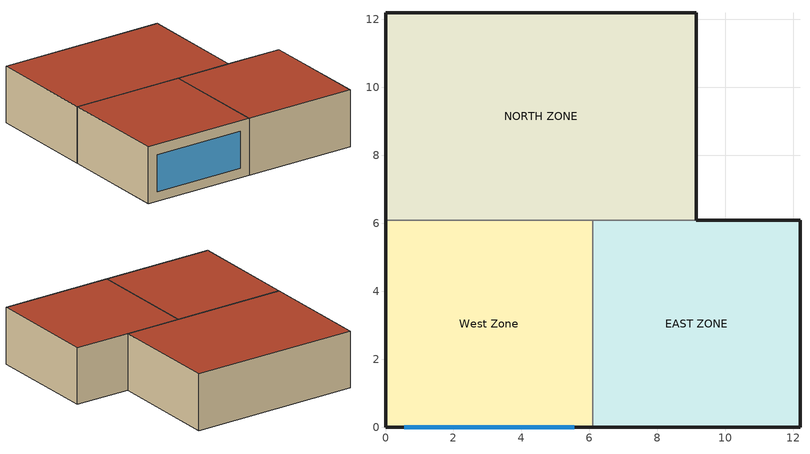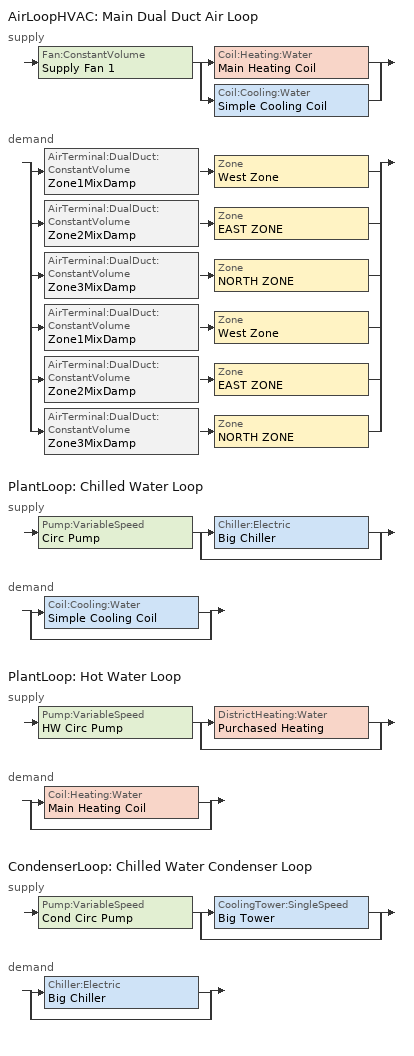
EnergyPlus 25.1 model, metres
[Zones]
West Zone
 floor adiabatic (FLOOR SLAB 8 IN): 0,0 0,6.1 6.1,6.1 6.1,0 z0
 wall outside (EXTWALL80): 0,6.1 0,0 6.1,0 z0:3.05
 wall to NORTH ZONE (PARTITION06): 6.1,6.1 0,6.1 z0:3.05
 wall to EAST ZONE (PARTITION06): 6.1,0 6.1,6.1 z0:3.05
 window (WIN-CON-LIGHT): 0.55,0 5.55,0 z0.5:2.5
 roof outside (ROOF34): 0,6.1 0,0 6.1,0 6.1,6.1 z3.05
EAST ZONE
 floor adiabatic (FLOOR SLAB 8 IN): 6.1,0 6.1,6.1 12.19,6.1 12.19,0 z0
 wall outside (EXTWALL80): 6.1,0 12.19,0 12.19,6.1 9.14,6.1 z0:3.05
 wall to NORTH ZONE (PARTITION06): 9.14,6.1 6.1,6.1 z0:3.05
 roof outside (ROOF34): 6.1,6.1 6.1,0 12.19,0 12.19,6.1 z3.05
NORTH ZONE
 floor adiabatic (FLOOR SLAB 8 IN): 0,6.1 0,12.19 9.14,12.19 9.14,6.1 z0
 wall outside (EXTWALL80): 9.14,6.1 9.14,12.19 0,12.19 0,6.1 z0:3.05
 roof outside (ROOF34): 0,12.19 0,6.1 9.14,6.1 9.14,12.19 z3.05
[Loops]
AirLoopHVAC 'Main Dual Duct Air Loop'
 supply: Fan:ConstantVolume 'Supply Fan 1' > split
  | Coil:Heating:Water 'Main Heating Coil'
  | Coil:Cooling:Water 'Simple Cooling Coil'
 demand: split
  | AirTerminal:DualDuct:ConstantVolume 'Zone1MixDamp' > Zone 'West Zone'
  | AirTerminal:DualDuct:ConstantVolume 'Zone2MixDamp' > Zone 'EAST ZONE'
  | AirTerminal:DualDuct:ConstantVolume 'Zone3MixDamp' > Zone 'NORTH ZONE'
  | AirTerminal:DualDuct:ConstantVolume 'Zone1MixDamp' > Zone 'West Zone'
  | AirTerminal:DualDuct:ConstantVolume 'Zone2MixDamp' > Zone 'EAST ZONE'
  | AirTerminal:DualDuct:ConstantVolume 'Zone3MixDamp' > Zone 'NORTH ZONE'
PlantLoop 'Chilled Water Loop'
 supply: Pump:VariableSpeed 'Circ Pump' > split
  | Chiller:Electric 'Big Chiller'
  | bypass
 demand: split
  | Coil:Cooling:Water 'Simple Cooling Coil'
  | bypass
PlantLoop 'Hot Water Loop'
 supply: Pump:VariableSpeed 'HW Circ Pump' > split
  | DistrictHeating:Water 'Purchased Heating'
  | bypass
 demand: split
  | Coil:Heating:Water 'Main Heating Coil'
  | bypass
CondenserLoop 'Chilled Water Condenser Loop'
 supply: Pump:VariableSpeed 'Cond Circ Pump' > split
  | CoolingTower:SingleSpeed 'Big Tower'
  | bypass
 demand: split
  | Chiller:Electric 'Big Chiller'
  | bypass
[Building]
NONE: North Axis {deg}=0; Terrain=Suburbs; Loads Convergence Tolerance Value {W}=0.04; Temperature Convergence Tolerance Value {deltaC}=0.4; Solar Distribution=FullInteriorAndExterior; Maximum Number of Warmup Days=25; Minimum Number of Warmup Days=6
[Site:Location]
CHICAGO_IL_USA TMY3-725300: Latitude {deg}=41.78; Longitude {deg}=-87.75; Time Zone {hr}=-6; Elevation {m}=190
[SizingPeriod:DesignDay] Day of Month=21; Humidity Condition Type=Wetbulb; Barometric Pressure {Pa}=99063; Rain Indicator=No; Snow Indicator=No; Daylight Saving Time Indicator=No; Solar Model Indicator=ASHRAEClearSky
Name | Month | Day Type | Maximum Dry-Bulb Temperature {C} | Daily Dry-Bulb Temperature Range {deltaC} | Wetbulb or DewPoint at Maximum Dry-Bulb {C} | Wind Speed {m/s} | Wind Direction {deg} | Sky Clearness
CHICAGO_IL_USA Annual Heating 99% Design Conditions DB | 1 | WinterDesignDay | -17.3 | 0 | -17.3 | 4.9 | 270 | 0
CHICAGO_IL_USA Annual Cooling 1% Design Conditions DB/MCWB | 7 | SummerDesignDay | 31.5 | 10.7 | 23 | 5.3 | 230 | 1
[SizingPeriod:WeatherFileConditionType] Use Weather File Daylight Saving Period=No; Use Weather File Rain and Snow Indicators=No
Name | Period Selection | Day of Week for Start Day
Extreme Summer Weather Period for Design | SummerExtreme | SummerDesignDay
Extreme Winter Weather Period for Design | WinterExtreme | WinterDesignDay
[Site:GroundTemperature:BuildingSurface]
20.03, 20.03, 20.13, 20.3, 20.43, 20.52, 20.62, 20.77, 20.78, 20.55, 20.44, 20.2
[Material] Thermal Absorptance=0.9
Name | Roughness | Thickness {m} | Conductivity {W/m-K} | Density {kg/m3} | Specific Heat {J/kg-K} | Solar Absorptance | Visible Absorptance
A1 - 1 IN STUCCO | Smooth | 0.0253898 | 0.691831 | 1858.142 | 836.8 | 0.92 | 0.92
C4 - 4 IN COMMON BRICK | Rough | 0.101498 | 0.726422 | 1922.216 | 836.8 | 0.76 | 0.76
E1 - 3 / 4 IN PLASTER OR GYP BOARD | Smooth | 0.01905 | 0.726422 | 1601.846 | 836.8 | 0.92 | 0.92
C6 - 8 IN CLAY TILE | Smooth | 0.203302 | 0.570761 | 1121.292 | 836.8 | 0.82 | 0.82
C10 - 8 IN HW CONCRETE | MediumRough | 0.203302 | 1.729577 | 2242.585 | 836.8 | 0.65 | 0.65
E2 - 1 / 2 IN SLAG OR STONE | Rough | 0.0127102 | 1.435549 | 881.0155 | 1673.6 | 0.55 | 0.55
E3 - 3 / 8 IN FELT AND MEMBRANE | Rough | 0.00954024 | 0.190253 | 1121.292 | 1673.6 | 0.75 | 0.75
B5 - 1 IN DENSE INSULATION | VeryRough | 0.0253898 | 0.0432394 | 91.30524 | 836.8 | 0.5 | 0.5
C12 - 2 IN HW CONCRETE | MediumRough | 0.0509016 | 1.729577 | 2242.585 | 836.8 | 0.65 | 0.65
[WindowMaterial:Glazing]
WIN-LAY-GLASS-LIGHT: Optical Data Type=SpectralAverage; Thickness {m}=0.003; Solar Transmittance at Normal Incidence=0.9; Front Side Solar Reflectance at Normal Incidence=0.031; Back Side Solar Reflectance at Normal Incidence=0.031; Visible Transmittance at Normal Incidence=0.9; Front Side Visible Reflectance at Normal Incidence=0.05; Back Side Visible Reflectance at Normal Incidence=0.05; Infrared Transmittance at Normal Incidence=0; Front Side Infrared Hemispherical Emissivity=0.84; Back Side Infrared Hemispherical Emissivity=0.84; Conductivity {W/m-K}=0.9
[Construction]
EXTWALL80: A1 - 1 IN STUCCO, C4 - 4 IN COMMON BRICK, E1 - 3 / 4 IN PLASTER OR GYP BOARD
PARTITION06: E1 - 3 / 4 IN PLASTER OR GYP BOARD, C6 - 8 IN CLAY TILE, E1 - 3 / 4 IN PLASTER OR GYP BOARD
FLOOR SLAB 8 IN: C10 - 8 IN HW CONCRETE
ROOF34: E2 - 1 / 2 IN SLAG OR STONE, E3 - 3 / 8 IN FELT AND MEMBRANE, B5 - 1 IN DENSE INSULATION, C12 - 2 IN HW CONCRETE
WIN-CON-LIGHT: WIN-LAY-GLASS-LIGHT
[Zone] Type=1; Multiplier=1; Ceiling Height {m}=autocalculate; Volume {m3}=autocalculate
West Zone; EAST ZONE; NORTH ZONE
[People] Number of People Schedule=Office Occupancy; Number of People Calculation Method=people; Fraction Radiant=0.3; Activity Level Schedule=Activity Sch; Carbon Dioxide Generation Rate {m3/s-W}=3.82E-8; Mean Radiant Temperature Calculation Type=EnclosureAveraged; Work Efficiency Schedule=Work Eff Sch; Clothing Insulation Calculation Method=ClothingInsulationSchedule; Clothing Insulation Schedule=Clothing Sch; Air Velocity Schedule=Air Velo Sch; Thermal Comfort Model 1 Type=FANGER
Name | Zone or ZoneList or Space or SpaceList | Number of People
West Zone | West Zone | 3
EAST ZONE | EAST ZONE | 3
NORTH ZONE | NORTH ZONE | 4
[ElectricEquipment] Schedule=Intermittent; Design Level Calculation Method=EquipmentLevel; Fraction Latent=0; Fraction Radiant=0.3; Fraction Lost=0
Name | Zone or ZoneList or Space or SpaceList | Design Level {W}
West Zone ElecEq 1 | West Zone | 2928.751
EAST ZONE ElecEq 1 | EAST ZONE | 1464.375
NORTH ZONE ElecEq 1 | NORTH ZONE | 2928.751
[Lights] Schedule=Office Lighting; Design Level Calculation Method=LightingLevel; Return Air Fraction=0; Fraction Radiant=0.2; Fraction Visible=0.2; Fraction Replaceable=0
Name | Zone or ZoneList or Space or SpaceList | Lighting Level {W}
EAST ZONE Lights 1 | EAST ZONE | 1464.375
NORTH ZONE Lights 1 | NORTH ZONE | 878.6252
[Sizing:Zone] Zone Cooling Design Supply Air Temperature Input Method=SupplyAirTemperature; Zone Cooling Design Supply Air Temperature {C}=14; Zone Heating Design Supply Air Temperature Input Method=SupplyAirTemperature; Zone Heating Design Supply Air Temperature {C}=59; Zone Cooling Design Supply Air Humidity Ratio {kgWater/kgDryAir}=0.009; Zone Heating Design Supply Air Humidity Ratio {kgWater/kgDryAir}=0.009; Zone Heating Sizing Factor=0; Zone Cooling Sizing Factor=0; Cooling Design Air Flow Method=DesignDay; Cooling Design Air Flow Rate {m3/s}=0; Heating Design Air Flow Method=DesignDay; Heating Design Air Flow Rate {m3/s}=0; Account for Dedicated Outdoor Air System=No; Dedicated Outdoor Air System Control Strategy=NeutralSupplyAir; Dedicated Outdoor Air Low Setpoint Temperature for Design {C}=autosize; Dedicated Outdoor Air High Setpoint Temperature for Design {C}=autosize
Name | Design Specification Outdoor Air Object
West Zone | SZ DSOA West Zone
EAST ZONE | SZ DSOA EAST ZONE
NORTH ZONE | SZ DSOA NORTH ZONE
[DesignSpecification:OutdoorAir] Outdoor Air Method=flow/person; Outdoor Air Flow per Person {m3/s-person}=0.00944; Outdoor Air Flow per Zone Floor Area {m3/s-m2}=0; Outdoor Air Flow per Zone {m3/s}=0
SZ DSOA West Zone; SZ DSOA EAST ZONE; SZ DSOA NORTH ZONE
[Sizing:System]
Main Dual Duct Air Loop: Type of Load to Size On=sensible; Design Outdoor Air Flow Rate {m3/s}=autosize; Central Heating Maximum System Air Flow Ratio=0.3; Preheat Design Temperature {C}=7; Preheat Design Humidity Ratio {kgWater/kgDryAir}=0.008; Precool Design Temperature {C}=11; Precool Design Humidity Ratio {kgWater/kgDryAir}=0.008; Central Cooling Design Supply Air Temperature {C}=13; Central Heating Design Supply Air Temperature {C}=60; Type of Zone Sum to Use=noncoincident; 100% Outdoor Air in Cooling=no; 100% Outdoor Air in Heating=no; Central Cooling Design Supply Air Humidity Ratio {kgWater/kgDryAir}=0.008; Central Heating Design Supply Air Humidity Ratio {kgWater/kgDryAir}=0.008; Cooling Supply Air Flow Rate Method=DesignDay; Cooling Supply Air Flow Rate {m3/s}=0; Heating Supply Air Flow Rate Method=DesignDay; Heating Supply Air Flow Rate {m3/s}=0; Zone Maximum Outdoor Air Fraction=1; Cooling Design Capacity Method=CoolingDesignCapacity; Cooling Design Capacity {W}=autosize; Heating Design Capacity Method=HeatingDesignCapacity; Heating Design Capacity {W}=autosize; Central Cooling Capacity Control Method=VAV
[Sizing:Plant]
Name | Loop Type | Design Loop Exit Temperature {C} | Loop Design Temperature Difference {deltaC}
Hot Water Loop | heating | 80 | 11
Chilled Water Loop | cooling | 6.67 | 6.67
Chilled Water Condenser Loop | condenser | 29.4 | 5.6
[AirLoopHVAC]
Main Dual Duct Air Loop: Design Supply Air Flow Rate {m3/s}=autosize
[AvailabilityManager:Scheduled]
Dual Duct System 1 Schedule: Schedule=FanAndCoilAvailSched
[PlantLoop] Fluid Type=Water; Maximum Loop Flow Rate {m3/s}=autosize; Minimum Loop Flow Rate {m3/s}=0; Plant Loop Volume {m3}=autocalculate; Load Distribution Scheme=SequentialLoad
Name | Plant Equipment Operation Scheme | Maximum Loop Temperature {C} | Minimum Loop Temperature {C}
Chilled Water Loop | CW Loop Operation | 98 | 1
Hot Water Loop | Hot Loop Operation | 100 | 10
[SetpointManager:Scheduled] Control Variable=Temperature
Name | Schedule | Setpoint Node or NodeList
Chilled Water Loop Setpoint Manager | CW Loop Temp Schedule | Chilled Water Loop Setpoint Node List
Big Chiller Setpoint Manager | CW Loop Temp Schedule | Big Chiller Outlet Node
Hot Water Loop Setpoint Manager | HW Loop Temp Schedule | Hot Water Loop Setpoint Node List
Supply Air Temp Manager | Seasonal Reset Supply Air Temp Sch | Supply Air Temp Nodes
Heating Coil Supply Air Temp Manager | Heating Coil Supply Air Temp Sch | Heating Coil Supply Air Temp Nodes
[PlantEquipmentOperationSchemes] Control Scheme 1 Schedule=ON
Name | Control Scheme 1
CW Loop Operation | Central Chiller Only
Hot Loop Operation | Purchased Only
[PlantEquipmentOperation:CoolingLoad] Load Range 1 Lower Limit {W}=0
Name | Load Range 1 Upper Limit {W} | Range 1 Equipment List
Central Chiller Only | 900000 | Cooling Plant
Year Round Tower Operation | 90000000 | All Towers
[PlantEquipmentList]
Cooling Plant: Big Chiller
heating plant: Purchased Heating
[Chiller:Electric]
Big Chiller: Condenser Type=WaterCooled; Nominal Capacity {W}=autosize; Nominal COP {W/W}=2.75; Minimum Part Load Ratio=0; Maximum Part Load Ratio=1; Optimum Part Load Ratio=0.65; Design Condenser Inlet Temperature {C}=29.44; Temperature Rise Coefficient=2.682759; Design Chilled Water Outlet Temperature {C}=6.667; Design Chilled Water Flow Rate {m3/s}=autosize; Design Condenser Fluid Flow Rate {m3/s}=autosize; Coefficient 1 of Capacity Ratio Curve=0.944836; Coefficient 2 of Capacity Ratio Curve=-0.0570088; Coefficient 3 of Capacity Ratio Curve=-0.00185486; Coefficient 1 of Power Ratio Curve=1.907846; Coefficient 2 of Power Ratio Curve=-1.20499; Coefficient 3 of Power Ratio Curve=0.263462; Coefficient 1 of Full Load Ratio Curve=0.03303; Coefficient 2 of Full Load Ratio Curve=0.6852; Coefficient 3 of Full Load Ratio Curve=0.2818; Chilled Water Outlet Temperature Lower Limit {C}=5; Chiller Flow Mode=LeavingSetpointModulated
[Pump:VariableSpeed] Design Maximum Flow Rate {m3/s}=autosize; Design Pump Head {Pa}=300000; Design Power Consumption {W}=autosize; Motor Efficiency=0.9; Fraction of Motor Inefficiencies to Fluid Stream=0; Coefficient 1 of the Part Load Performance Curve=0; Coefficient 2 of the Part Load Performance Curve=1; Coefficient 3 of the Part Load Performance Curve=0; Coefficient 4 of the Part Load Performance Curve=0; Design Minimum Flow Rate {m3/s}=0; Pump Control Type=INTERMITTENT
Name | Pump Flow Rate Schedule
Circ Pump; Cond Circ Pump | CoolingPumpAvailSched
HW Circ Pump
[CondenserLoop]
Chilled Water Condenser Loop: Fluid Type=Water; Condenser Equipment Operation Scheme=Tower Loop Operation; Maximum Loop Temperature {C}=80; Minimum Loop Temperature {C}=10; Maximum Loop Flow Rate {m3/s}=autosize; Minimum Loop Flow Rate {m3/s}=0; Condenser Loop Volume {m3}=autocalculate; Load Distribution Scheme=SequentialLoad
[SetpointManager:FollowOutdoorAirTemperature]
MyCondenserControl: Control Variable=Temperature; Reference Temperature Type=OutdoorAirWetBulb; Offset Temperature Difference {deltaC}=0; Maximum Setpoint Temperature {C}=80; Minimum Setpoint Temperature {C}=10; Setpoint Node or NodeList=Condenser Supply Outlet Node
[CondenserEquipmentOperationSchemes]
Tower Loop Operation: Control Scheme 1=Year Round Tower Operation; Control Scheme 1 Schedule=ON
[CondenserEquipmentList]
All Towers: Big Tower
[CoolingTower:SingleSpeed]
Big Tower: Design Water Flow Rate {m3/s}=autosize; Design Air Flow Rate {m3/s}=autosize; Design Fan Power {W}=autosize; Design U-Factor Times Area Value {W/K}=autosize; Free Convection Regime Air Flow Rate {m3/s}=0; Free Convection Regime U-Factor Times Area Value {W/K}=0
[PlantEquipmentOperation:HeatingLoad]
Purchased Only: Load Range 1 Lower Limit {W}=0; Load Range 1 Upper Limit {W}=1000000; Range 1 Equipment List=heating plant
[DistrictHeating:Water]
Purchased Heating: Nominal Capacity {W}=1000000
[ZoneControl:Thermostat] Control Type Schedule=Zone Control Type Sched; Control 1=Heating Cooling Setpoint Sched
Name | Zone or ZoneList
Zone 1 Thermostat | West Zone
Zone 2 Thermostat | EAST ZONE
Zone 3 Thermostat | NORTH ZONE
[ThermostatSetpoint:SingleHeatingOrCooling]
Heating Cooling Setpoint Sched: Setpoint Temperature Schedule=Heating Cooling Setpoints
[Zone equipment]
West Zone: Zone1MixDamp
EAST ZONE: Zone2MixDamp
NORTH ZONE: Zone3MixDamp
[AirTerminal:DualDuct:ConstantVolume] Availability Schedule=FanAndCoilAvailSched; Maximum Air Flow Rate {m3/s}=autosize
Zone1MixDamp; Zone2MixDamp; Zone3MixDamp
[Fan:ConstantVolume]
Supply Fan 1: Availability Schedule=FanAndCoilAvailSched; Fan Total Efficiency=0.7; Pressure Rise {Pa}=600; Maximum Flow Rate {m3/s}=autosize; Motor Efficiency=0.9; Motor In Airstream Fraction=1
[Coil:Cooling:Water]
Simple Cooling Coil: Availability Schedule=CoolingCoilAvailSched; Design Water Flow Rate {m3/s}=autosize; Design Air Flow Rate {m3/s}=autosize; Design Inlet Water Temperature {C}=autosize; Design Inlet Air Temperature {C}=autosize; Design Outlet Air Temperature {C}=autosize; Design Inlet Air Humidity Ratio {kgWater/kgDryAir}=autosize; Design Outlet Air Humidity Ratio {kgWater/kgDryAir}=autosize; Type of Analysis=SimpleAnalysis; Heat Exchanger Configuration=CrossFlow
[Coil:Heating:Water]
Main Heating Coil: Availability Schedule=FanAndCoilAvailSched; U-Factor Times Area Value {W/K}=autosize; Maximum Water Flow Rate {m3/s}=autosize; Performance Input Method=UFactorTimesAreaAndDesignWaterFlowRate; Rated Capacity {W}=autosize; Rated Inlet Water Temperature {C}=82.2; Rated Inlet Air Temperature {C}=16.6; Rated Outlet Water Temperature {C}=71.1; Rated Outlet Air Temperature {C}=32.2
[Controller:WaterCoil] Control Variable=Temperature; Actuator Variable=FLOW; Maximum Actuated Flow {m3/s}=autosize; Minimum Actuated Flow {m3/s}=0
Name | Action | Controller Convergence Tolerance {deltaC}
Main Cooling Coil Controller | Reverse | 0.001
Main Heating Coil Controller | Normal | 0.01
[Schedule:Compact]
Activity Sch: Through: 12/31, For: Alldays, Until: 24:00, 131.8
Work Eff Sch: Through: 12/31, For: Alldays, Until: 24:00, 0
Clothing Sch; ON: Through: 12/31, For: Alldays, Until: 24:00, 1
Air Velo Sch: Through: 12/31, For: Alldays, Until: 24:00, 0.137
Office Occupancy: Through: 12/31, For: Weekdays, Until: 6:00, 0, Until: 7:00, 0.1, Until: 8:00, 0.5, Until: 12:00, 1, Until: 13:00, 0.5, Until: 16:00, 1, Until: 17:00, 0.5, Until: 18:00, 0.1, Until: 24:00, 0, For: Weekends Holidays CustomDay1 CustomDay2, Until: 24:00, 0, For: SummerDesignDay, Until: 24:00, 1, For: WinterDesignDay, Until: 24:00, 0.05
Intermittent: Through: 12/31, For: Weekdays, Until: 8:00, 0, Until: 18:00, 1, Until: 24:00, 0, For: Weekends Holidays  CustomDay1 CustomDay2, Until: 24:00, 0, For: SummerDesignDay, Until: 24:00, 1, For: WinterDesignDay, Until: 24:00, 0.15
Office Lighting: Through: 12/31, For: Weekdays, Until: 6:00, 0.05, Until: 7:00, 0.2, Until: 17:00, 1, Until: 18:00, 0.5, Until: 24:00, 0.05, For: Weekends Holidays  CustomDay1 CustomDay2, Until: 24:00, 0.05, For: SummerDesignDay, Until: 24:00, 1, For: WinterDesignDay, Until: 24:00, 0.15
SEASONAL RESET SUPPLY AIR TEMP SCH: Through: 3/31, For: Alldays, Until: 24:00, 16, Through: 9/30, For: Alldays, Until: 24:00, 13, Through: 12/31, For: Alldays, Until: 24:00, 16
HEATING COIL SUPPLY AIR TEMP SCH: Through: 12/31, For: Alldays, Until: 24:00, 60
CW LOOP TEMP SCHEDULE: Through: 12/31, For: Alldays, Until: 24:00, 6.67
HW LOOP TEMP SCHEDULE: Through: 12/31, For: Alldays, Until: 24:00, 80
FANANDCOILAVAILSCHED: Through: 3/31, For: Alldays, Until: 24:00, 1, Through: 9/30, For: Weekdays, Until: 7:00, 0, Until: 17:00, 1, Until: 24:00, 0, For: Weekends Holidays CustomDay1 CustomDay2, Until: 24:00, 0, For: SummerDesignDay WinterDesignDay, Until: 24:00, 1, Through: 12/31, For: Alldays, Until: 24:00, 1
COOLINGPUMPAVAILSCHED: Through: 3/31, For: Weekdays Weekends Holidays CustomDay1 CustomDay2, Until: 24:00, 0, For: SummerDesignDay WinterDesignDay, Until: 24:00, 1, Through: 10/31, For: Alldays, Until: 24:00, 1, Through: 12/31, For: Weekdays Weekends Holidays CustomDay1 CustomDay2, Until: 24:00, 0, For: SummerDesignDay WinterDesignDay, Until: 24:00, 1
COOLINGCOILAVAILSCHED: Through: 3/31, For: Weekdays Weekends Holidays CustomDay1 CustomDay2, Until: 24:00, 0, For: SummerDesignDay WinterDesignDay, Until: 24:00, 1, Through: 9/30, For: Weekdays, Until: 7:00, 0, Until: 17:00, 1, Until: 24:00, 0, For: Weekends Holidays CustomDay1 CustomDay2, Until: 24:00, 0, For: SummerDesignDay WinterDesignDay, Until: 24:00, 1, Through: 12/31, For: Weekdays Weekends Holidays CustomDay1 CustomDay2, Until: 24:00, 0, For: SummerDesignDay WinterDesignDay, Until: 24:00, 1
HEATING COOLING SETPOINTS: Through: 4/15, For: Weekdays Weekends Holidays CustomDay1 CustomDay2, Until: 7:00, 18, Until: 17:00, 22, Until: 24:00, 18, For: SummerDesignDay, Until: 24:00, 24, For: WinterDesignDay, Until: 24:00, 22, Through: 9/30, For: Weekdays Weekends Holidays CustomDay1 CustomDay2, Until: 7:00, 30, Until: 17:00, 24, Until: 24:00, 30, For: SummerDesignDay, Until: 24:00, 24, For: WinterDesignDay, Until: 24:00, 22, Through: 12/31, For: Weekdays Weekends Holidays CustomDay1 CustomDay2, Until: 7:00, 18, Until: 17:00, 22, Until: 24:00, 18, For: SummerDesignDay, Until: 24:00, 24, For: WinterDesignDay, Until: 24:00, 22
ZONE CONTROL TYPE SCHED: Through: 12/31, For: Alldays, Until: 24:00, 3
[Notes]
DDAutoSize.idf
Basic file description:  1 story building divided into 3 interior conditioned zones. Roof with no plenum.
No ground contact with floor.
Highlights:              Basic test of autosizing a dual duct system
Simulation Location/Run: CHICAGO_IL_USA TMY3-725300, 2 design days, 2 run periods,
Run Control executes the run periods using the weather file
Location:                Chicago, IL
Design Days:             CHICAGO_IL_USA Annual Heating 99% Design Conditions DB, MaxDB= -17.3°C
CHICAGO_IL_USA Annual Cooling 1% Design Conditions, MaxDB=  31.5°C MCWB=  23.0°C
And RunPeriod selections of Extreme Winter, Extreme Summer from Weather file. (for examples)
Run Period (Weather File): Winter 1/14, Summer 7/7, CHICAGO_IL_USA TMY3-725300
Run Control:             Zone and System sizing with weather file run control (no design days run)
Building: Single floor rectangular L-shaped building 40 ft south wall, 40 ft west wall, zone height 10 feet.
There is a single window in West Zone's south wall. The walls are 1 in stucco over 4 in common brick
and gypboard. The roof is a built up roof with 1/2 in stone over 3/8 in felt over 1 in dense insulation
supported by 2 in heavy weight concrete. The window is single pane 3mm clear.
The window to wall ratio is approximately 0.07.
The building is oriented due north.
Floor Area:        130.1 m2 (1403 ft2)
Number of Stories: 1
Zone Description Details:
|       West         |         East           |    window = *
Internal gains description:     ZONE West      - lighting is 0 watts, equip is 2928.751 watts, 3 occupants
Internal gains description:     ZONE North     - lighting is 878.6252 watts, equip is 2928.751 watts, 4 occupants
Internal gains description:     ZONE East      - lighting is 1464.375 watts, equip is 1464.375 watts, 3 occupants
Interzone Surfaces:             3 interzone surfaces (see diagram)
Internal Mass:                  None
Detached Shading:               None
Daylight:                       None
Natural Ventilation:            None
Compact Schedules:              Yes
Solair Distribution:            FullInteriorAndExterior
HVAC:                           3 zone dual duct  system using a central air loop. Central chilled
water coil scheduled to provide 16 C winter and 13 C summer supply air temperature.
Terminal reheat supply heating when necessary to meet the zone thermostat setpoint.
Thermostat setting at 20 C in winter with 15 C set back temperature, 24 C in summer
with 30 C set back temperature. Cooling coil off in winter, reheat coil on all year.
There is an outside air.
Heating loop served by purchased heating.  Cooling loop served by single chiller.
Zonal Equipment:                AirTerminal:DualDuct:ConstantVolume
Central Air Handling Equipment: Yes
System Equipment Autosize:      Yes
Purchased Cooling:              No
Purchased Heating:              No
Purchased Chilled Water:        No
Purchased Hot Water:            Yes
Coils:                          Coil:Cooling:Water, Coil:Heating:Water
Pumps:                          Pump:VariableSpeed
Boilers:                        None
Chillers:                       Chiller:Electric
Towers:                         COOLING TOWER:SINGLE SPEED
Standard Reports:               All Summary Predefined Reports
Timestep or Hourly Variables:   Timestep
Time bins Report:               None
HTML Report:                    Predefined All Summary
Environmental Emissions:        None
Utility Tariffs:                None
